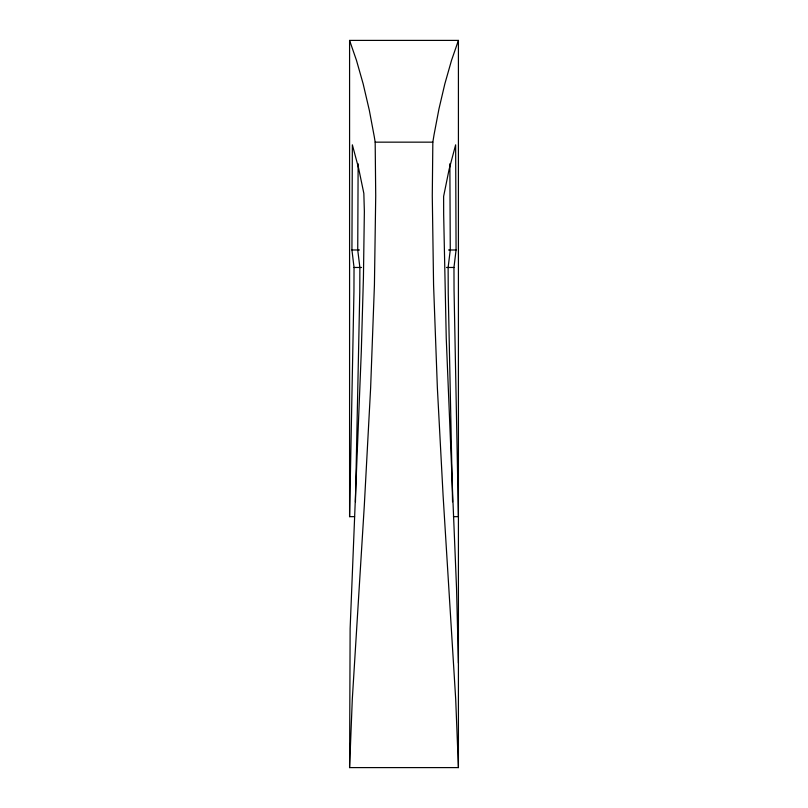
<?xml version="1.0" encoding="UTF-8"?>
<svg xmlns="http://www.w3.org/2000/svg" width="808" height="808" viewBox="0 0 808 808"><rect width="100%" height="100%" fill="white"/><g stroke="black" fill="none" stroke-linecap="round" stroke-linejoin="round"><path stroke-width="1.21" d="M349.581 516.655L353.944 291.547L354.035 267.468L351.935 249.985L352.359 144.834L358.621 168.276L363.842 193.364L364.358 211.423L363.438 277.083L361.297 351.662L350.127 628.644L349.581 767.6L458.419 767.6L458.419 40.4L349.581 40.4L349.581 516.655L354.581 516.655M458.419 663.085L456.54 588.295L446.248 338.229L443.663 214.443L443.622 196.384L449.076 169.549L455.641 144.834L456.066 249.985L453.965 267.468L454.046 289.961L458.419 516.655L453.419 516.655M358.136 163.751L357.732 249.985L359.873 267.468L359.782 291.86L355.449 501.798M349.581 767.6L352.308 699.112L364.297 505.757L370.63 387.86L374.427 285.012L375.72 195.879L375.175 142.157L374.256 136.542L369.327 110.302L363.156 83.86L356.469 60.337L349.591 40.45M458.419 40.42L451.531 60.337L444.844 83.86L438.976 108.848L434.048 134.724L432.836 142.157L432.28 195.879L433.573 285.012L437.37 387.86L443.087 495.435L455.692 699.112L458.419 767.6M375.164 142.157L432.836 142.157M351.935 249.985L359.459 249.985M448.541 249.985L456.066 249.985M354.035 267.468L361.529 267.468M446.471 267.468L453.965 267.468M452.551 501.798L448.238 293.375L448.127 267.468L450.268 249.985L449.864 163.751"/></g></svg>
